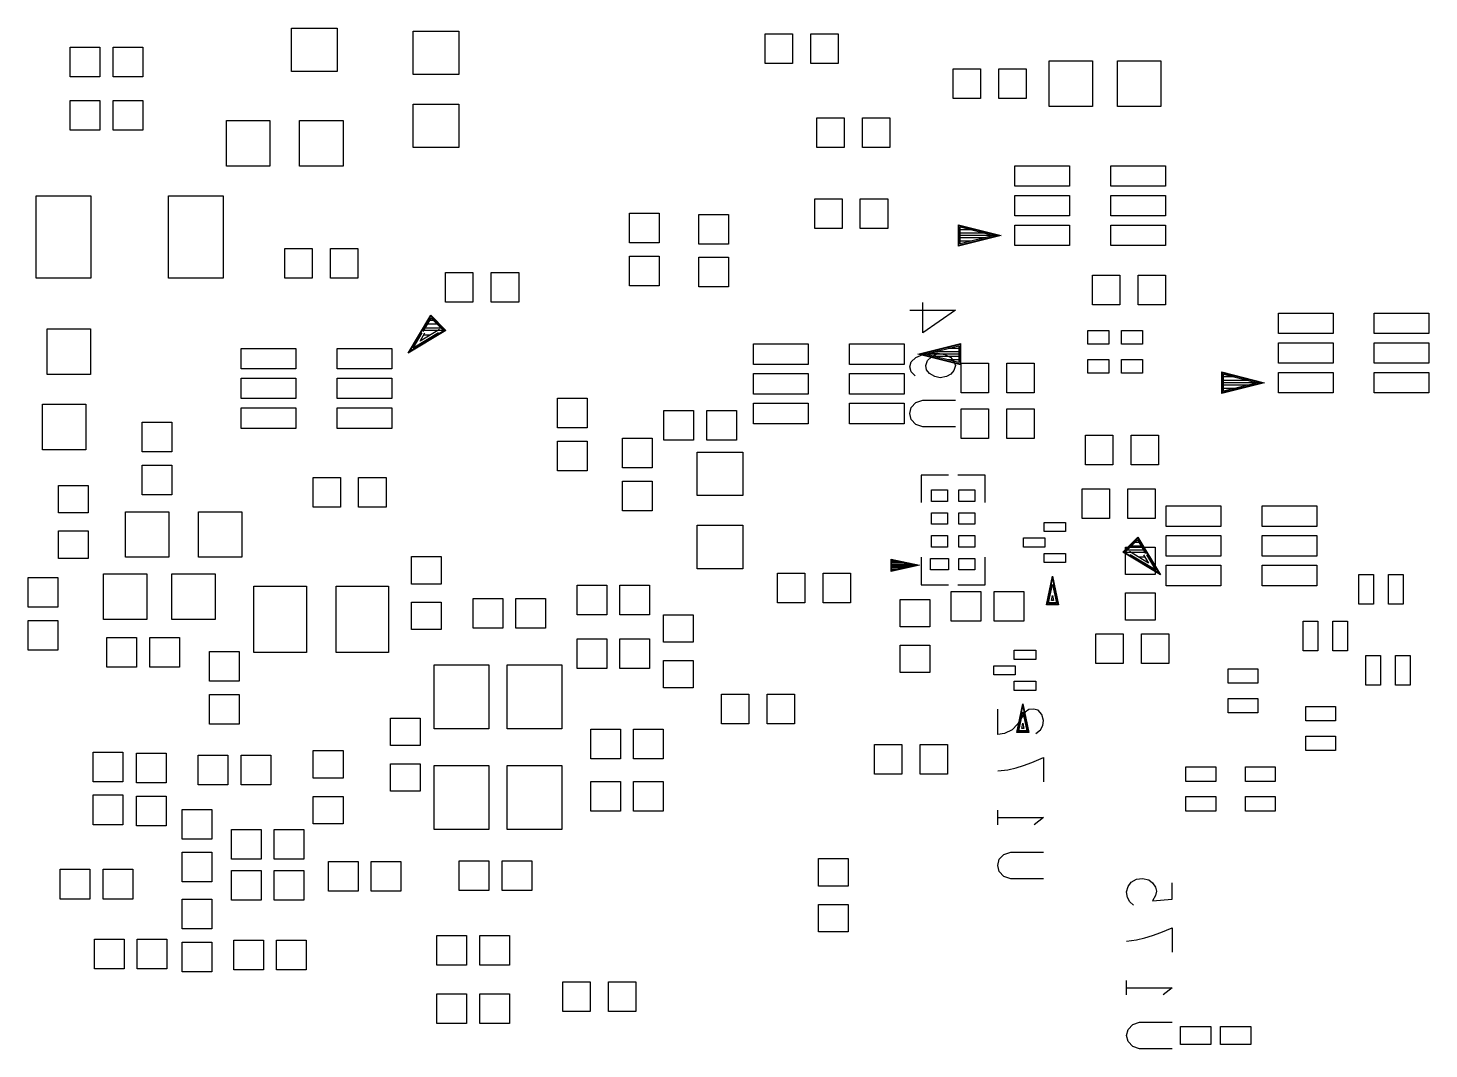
# Model space of a CAD drawing. Header units: millimetres. Extents: x -190 to 348, y -330 to 190.
# Drawn here: x 45.88 to 76.57, y 43.31 to 65.67 of the extents above; entities that cross this region are included whole.
import ezdxf

# ---------------------------------------------------------------- set-up
doc = ezdxf.new("R2010")
doc.units = ezdxf.units.MM
doc.layers.add('4_SIKCREN_BOTTOM_', color=7, linetype='Continuous')
doc.layers.add('5_SOLDER_PASTE_BOTTOM_', color=7, linetype='Continuous')

msp = doc.modelspace()

# ---------------------------------------------------------------- linework, layer by layer
at = {"layer": '4_SIKCREN_BOTTOM_', "color": 7}
for p, q in [((66.264, 61.366), (67.198, 61.133)), ((66.264, 60.899), (66.264, 61.366)), ((67.198, 61.133), (66.264, 60.899)), ((66.276, 61.133), (66.276, 61.351)), ((66.276, 61.351), (67.145, 61.133)), ((66.276, 60.914), (66.276, 61.133)), ((67.145, 61.133), (66.276, 60.914)), ((67.147, 61.133), (66.276, 61.133)), ((66.302, 61.133), (66.302, 61.318)), ((66.302, 61.318), (67.041, 61.133)), ((66.54, 61.257), (66.302, 61.257)), ((66.838, 61.184), (66.302, 61.184)), ((66.302, 60.947), (66.302, 61.133)), ((67.041, 61.133), (66.302, 60.947)), ((66.838, 61.082), (66.302, 61.082)), ((66.54, 61.008), (66.302, 61.008)), ((65.484, 58.997), (65.484, 59.665)), ((54.209, 58.557), (54.704, 59.383)), ((54.511, 59.037), (54.707, 59.362)), ((54.534, 59.025), (54.712, 59.322)), ((54.765, 59.268), (54.681, 59.268)), ((54.704, 59.383), (55.034, 59.052)), ((54.707, 59.362), (55.014, 59.055)), ((54.712, 59.322), (54.973, 59.06)), ((65.199, 59.492), (66.2, 59.492)), ((66.2, 59.492), (65.484, 58.997)), ((55.034, 59.052), (54.209, 58.557)), ((55.014, 59.055), (54.244, 58.593)), ((54.244, 58.593), (54.511, 59.037)), ((54.872, 58.999), (54.32, 58.666)), ((54.32, 58.666), (54.519, 58.999)), ((54.892, 59.07), (54.468, 58.816)), ((54.468, 58.816), (54.577, 58.997)), ((55.006, 59.05), (54.519, 59.05)), ((54.689, 58.948), (54.546, 58.948)), ((54.933, 59.101), (54.58, 59.101)), ((54.849, 59.185), (54.63, 59.185)), ((65.377, 58.532), (66.312, 58.768)), ((65.43, 58.532), (66.299, 58.75)), ((65.535, 58.532), (66.274, 58.717)), ((66.274, 58.659), (66.035, 58.659)), ((66.274, 58.717), (66.274, 58.532)), ((66.299, 58.75), (66.299, 58.532)), ((66.312, 58.768), (66.312, 58.298)), ((65.199, 58.255), (65.232, 58.362)), ((65.232, 58.362), (65.334, 58.456)), ((65.334, 58.456), (65.484, 58.522)), ((66.312, 58.298), (65.377, 58.532)), ((66.299, 58.532), (65.428, 58.532)), ((66.299, 58.316), (65.43, 58.532)), ((65.484, 58.522), (65.634, 58.55)), ((66.274, 58.349), (65.535, 58.532)), ((65.55, 58.283), (65.583, 58.39)), ((65.583, 58.39), (65.667, 58.468)), ((65.634, 58.55), (65.816, 58.55)), ((65.667, 58.468), (65.816, 58.55)), ((66.274, 58.583), (65.738, 58.583)), ((66.274, 58.481), (65.738, 58.481)), ((65.816, 58.55), (65.966, 58.522)), ((65.966, 58.522), (66.101, 58.456)), ((66.274, 58.407), (66.035, 58.407)), ((66.101, 58.456), (66.167, 58.374)), ((66.167, 58.374), (66.2, 58.283)), ((66.274, 58.532), (66.274, 58.349)), ((66.299, 58.532), (66.299, 58.316)), ((65.232, 58.148), (65.199, 58.255)), ((65.316, 58.054), (65.232, 58.148)), ((65.568, 58.189), (65.55, 58.283)), ((65.634, 58.108), (65.568, 58.189)), ((65.75, 58.042), (65.634, 58.108)), ((65.867, 58.016), (65.75, 58.042)), ((66.002, 58.042), (65.867, 58.016)), ((66.101, 58.095), (66.002, 58.042)), ((66.167, 58.176), (66.101, 58.095)), ((66.2, 58.283), (66.167, 58.176)), ((72.037, 58.141), (72.972, 57.907)), ((72.037, 57.673), (72.037, 58.141)), ((72.05, 57.907), (72.05, 58.125)), ((72.05, 58.125), (72.921, 57.907)), ((72.075, 57.907), (72.075, 58.092)), ((72.075, 58.092), (72.817, 57.907)), ((72.316, 58.034), (72.075, 58.034)), ((72.972, 57.907), (72.037, 57.673)), ((72.05, 57.691), (72.05, 57.907)), ((72.921, 57.907), (72.05, 57.691)), ((72.921, 57.907), (72.05, 57.907)), ((72.614, 57.958), (72.075, 57.958)), ((72.075, 57.724), (72.075, 57.907)), ((72.817, 57.907), (72.075, 57.724)), ((72.614, 57.856), (72.075, 57.856)), ((72.316, 57.782), (72.075, 57.782)), ((65.232, 57.366), (65.334, 57.473)), ((65.334, 57.473), (65.484, 57.526)), ((65.484, 57.526), (66.2, 57.526)), ((65.199, 57.234), (65.232, 57.366)), ((65.232, 57.099), (65.199, 57.234)), ((65.334, 56.993), (65.232, 57.099)), ((65.484, 56.939), (65.334, 56.993)), ((66.2, 56.939), (65.484, 56.939)), ((65.451, 55.883), (65.451, 55.283)), ((66.05, 55.883), (65.451, 55.883)), ((66.85, 55.883), (66.251, 55.883)), ((66.85, 55.283), (66.85, 55.883)), ((69.865, 54.193), (70.195, 54.524)), ((69.886, 54.196), (70.193, 54.503)), ((69.926, 54.201), (70.188, 54.463)), ((70.221, 54.409), (70.134, 54.409)), ((70.188, 54.463), (70.366, 54.166)), ((70.193, 54.503), (70.388, 54.178)), ((70.195, 54.524), (70.691, 53.698)), ((64.788, 54.041), (65.415, 53.909)), ((64.788, 53.774), (64.788, 54.041)), ((64.8, 53.909), (64.8, 54.026)), ((64.8, 54.026), (65.354, 53.909)), ((65.451, 54.084), (65.451, 53.482)), ((66.85, 53.482), (66.85, 54.084)), ((70.691, 53.698), (69.865, 54.193)), ((70.655, 53.734), (69.886, 54.196)), ((70.381, 54.191), (69.893, 54.191)), ((70.32, 54.242), (69.967, 54.242)), ((70.432, 53.957), (70.01, 54.211)), ((70.582, 53.807), (70.028, 54.14)), ((70.269, 54.326), (70.051, 54.326)), ((70.353, 54.089), (70.211, 54.089)), ((70.322, 54.138), (70.432, 53.957)), ((70.381, 54.14), (70.582, 53.807)), ((70.388, 54.178), (70.655, 53.734)), ((65.415, 53.909), (64.788, 53.774)), ((64.927, 54), (64.8, 54)), ((65.08, 53.967), (64.8, 53.967)), ((65.235, 53.934), (64.8, 53.934)), ((64.8, 53.79), (64.8, 53.909)), ((65.354, 53.909), (64.8, 53.79)), ((65.357, 53.909), (64.8, 53.909)), ((65.235, 53.884), (64.8, 53.884)), ((65.08, 53.851), (64.8, 53.851)), ((64.927, 53.818), (64.8, 53.818)), ((65.451, 53.482), (66.05, 53.482)), ((66.251, 53.482), (66.85, 53.482)), ((68.191, 53.045), (68.326, 53.673)), ((68.207, 53.058), (68.326, 53.612)), ((68.237, 53.083), (68.326, 53.49)), ((68.326, 53.673), (68.458, 53.045)), ((68.326, 53.612), (68.443, 53.058)), ((68.326, 53.49), (68.412, 53.083)), ((68.301, 53.134), (68.326, 53.249)), ((68.349, 53.134), (68.301, 53.134)), ((68.326, 53.249), (68.349, 53.134)), ((68.458, 53.045), (68.191, 53.045)), ((68.443, 53.058), (68.207, 53.058)), ((68.412, 53.083), (68.237, 53.083)), ((67.125, 50.201), (67.125, 50.759)), ((67.541, 50.246), (67.676, 50.874)), ((67.556, 50.259), (67.676, 50.813)), ((67.727, 50.693), (67.559, 50.427)), ((67.587, 50.284), (67.676, 50.691)), ((67.676, 50.874), (67.81, 50.246)), ((67.676, 50.813), (67.793, 50.259)), ((67.676, 50.691), (67.762, 50.284)), ((67.808, 50.747), (67.727, 50.693)), ((67.909, 50.759), (67.808, 50.747)), ((68.008, 50.734), (67.909, 50.759)), ((68.092, 50.64), (68.008, 50.734)), ((67.559, 50.427), (67.442, 50.307)), ((67.65, 50.335), (67.676, 50.447)), ((67.676, 50.447), (67.699, 50.335)), ((68.059, 50.307), (68.11, 50.401)), ((68.125, 50.508), (68.092, 50.64)), ((68.11, 50.401), (68.125, 50.508)), ((67.274, 50.226), (67.125, 50.201)), ((67.442, 50.307), (67.274, 50.226)), ((67.81, 50.246), (67.541, 50.246)), ((67.793, 50.259), (67.556, 50.259)), ((67.762, 50.284), (67.587, 50.284)), ((67.699, 50.335), (67.65, 50.335)), ((67.96, 50.226), (68.059, 50.307)), ((67.125, 49.406), (67.343, 49.431)), ((67.343, 49.431), (67.526, 49.472)), ((67.526, 49.472), (67.691, 49.525)), ((67.691, 49.525), (67.876, 49.591)), ((67.876, 49.591), (68.125, 49.698)), ((68.125, 49.698), (68.125, 49.164)), ((67.125, 48.222), (67.125, 48.542)), ((67.125, 48.382), (68.125, 48.382)), ((68.125, 48.382), (67.925, 48.222)), ((67.259, 47.574), (67.409, 47.628)), ((67.409, 47.628), (68.125, 47.628)), ((67.125, 47.333), (67.158, 47.468)), ((67.158, 47.201), (67.125, 47.333)), ((67.158, 47.468), (67.259, 47.574)), ((67.259, 47.094), (67.158, 47.201)), ((67.409, 47.041), (67.259, 47.094)), ((68.125, 47.041), (67.409, 47.041)), ((69.985, 46.876), (70.051, 46.967)), ((70.051, 46.967), (70.167, 47.036)), ((70.167, 47.036), (70.3, 47.048)), ((70.3, 47.048), (70.434, 47.02)), ((70.434, 47.02), (70.518, 46.954)), ((69.949, 46.754), (69.985, 46.876)), ((69.967, 46.634), (69.949, 46.754)), ((70.518, 46.954), (70.584, 46.86)), ((70.584, 46.675), (70.518, 46.556)), ((70.584, 46.86), (70.602, 46.769)), ((70.602, 46.769), (70.584, 46.675)), ((70.95, 46.594), (70.95, 46.954)), ((70.018, 46.54), (69.967, 46.634)), ((70.099, 46.462), (70.018, 46.54)), ((70.518, 46.556), (70.95, 46.594)), ((70.167, 45.705), (70.35, 45.745)), ((70.35, 45.745), (70.518, 45.799)), ((70.518, 45.799), (70.701, 45.865)), ((70.701, 45.865), (70.95, 45.971)), ((70.95, 45.971), (70.95, 45.438)), ((69.949, 45.679), (70.167, 45.705)), ((69.949, 44.498), (69.949, 44.816)), ((69.949, 44.656), (70.95, 44.656)), ((70.95, 44.656), (70.752, 44.498)), ((70.084, 43.848), (70.234, 43.901)), ((70.234, 43.901), (70.95, 43.901)), ((69.949, 43.607), (69.985, 43.741)), ((69.985, 43.475), (69.949, 43.607)), ((69.985, 43.741), (70.084, 43.848)), ((70.084, 43.368), (69.985, 43.475)), ((70.234, 43.315), (70.084, 43.368)), ((70.95, 43.315), (70.234, 43.315))]:
    msp.add_line(p, q, dxfattribs=at)
at = {"layer": '5_SOLDER_PASTE_BOTTOM_', "color": 4}
for p, q in [((51.654, 64.724), (51.654, 65.674)), ((51.654, 65.674), (52.654, 65.674)), ((52.654, 65.674), (52.654, 64.724)), ((54.316, 64.658), (54.316, 65.608)), ((54.316, 65.608), (55.316, 65.608)), ((55.316, 65.608), (55.316, 64.658)), ((62.029, 64.897), (62.029, 65.547)), ((62.029, 65.547), (62.629, 65.547)), ((62.629, 65.547), (62.629, 64.897)), ((63.03, 64.897), (63.03, 65.547)), ((63.03, 65.547), (63.63, 65.547)), ((63.63, 65.547), (63.63, 64.897)), ((46.805, 64.608), (46.805, 65.258)), ((46.805, 65.258), (47.455, 65.258)), ((47.455, 65.258), (47.455, 64.608)), ((47.745, 64.608), (47.745, 65.258)), ((47.745, 65.258), (48.394, 65.258)), ((48.394, 65.258), (48.394, 64.608)), ((62.629, 64.897), (62.029, 64.897)), ((63.63, 64.897), (63.03, 64.897)), ((66.149, 64.133), (66.149, 64.783)), ((66.149, 64.783), (66.749, 64.783)), ((66.749, 64.783), (66.749, 64.133)), ((67.15, 64.133), (67.15, 64.783)), ((67.15, 64.783), (67.75, 64.783)), ((67.75, 64.783), (67.75, 64.133)), ((68.25, 63.958), (68.25, 64.958)), ((68.25, 64.958), (69.2, 64.958)), ((69.2, 64.958), (69.2, 63.958)), ((69.751, 63.958), (69.751, 64.958)), ((69.751, 64.958), (70.701, 64.958)), ((70.701, 64.958), (70.701, 63.958)), ((47.455, 64.608), (46.805, 64.608)), ((48.394, 64.608), (47.745, 64.608)), ((52.654, 64.724), (51.654, 64.724)), ((55.316, 64.658), (54.316, 64.658)), ((46.805, 63.434), (46.805, 64.084)), ((46.805, 64.084), (47.455, 64.084)), ((47.455, 64.084), (47.455, 63.434)), ((47.745, 63.434), (47.745, 64.084)), ((47.745, 64.084), (48.394, 64.084)), ((48.394, 64.084), (48.394, 63.434)), ((54.316, 63.058), (54.316, 64.008)), ((54.316, 64.008), (55.316, 64.008)), ((55.316, 64.008), (55.316, 63.058)), ((66.749, 64.133), (66.149, 64.133)), ((67.75, 64.133), (67.15, 64.133)), ((69.2, 63.958), (68.25, 63.958)), ((70.701, 63.958), (69.751, 63.958)), ((50.231, 62.647), (50.231, 63.647)), ((50.231, 63.647), (51.181, 63.647)), ((51.181, 63.647), (51.181, 62.647)), ((51.831, 62.647), (51.831, 63.647)), ((51.831, 63.647), (52.781, 63.647)), ((52.781, 63.647), (52.781, 62.647)), ((63.164, 63.058), (63.164, 63.708)), ((63.164, 63.708), (63.764, 63.708)), ((63.764, 63.708), (63.764, 63.058)), ((64.165, 63.058), (64.165, 63.708)), ((64.165, 63.708), (64.765, 63.708)), ((64.765, 63.708), (64.765, 63.058)), ((47.455, 63.434), (46.805, 63.434)), ((48.394, 63.434), (47.745, 63.434)), ((55.316, 63.058), (54.316, 63.058)), ((63.764, 63.058), (63.164, 63.058)), ((64.765, 63.058), (64.165, 63.058)), ((51.181, 62.647), (50.231, 62.647)), ((52.781, 62.647), (51.831, 62.647)), ((67.5, 62.208), (67.5, 62.658)), ((67.5, 62.658), (68.699, 62.658)), ((68.699, 62.658), (68.699, 62.208)), ((69.601, 62.208), (69.601, 62.658)), ((69.601, 62.658), (70.8, 62.658)), ((70.8, 62.658), (70.8, 62.208)), ((68.699, 62.208), (67.5, 62.208)), ((67.5, 61.558), (67.5, 62.008)), ((67.5, 62.008), (68.699, 62.008)), ((68.699, 62.008), (68.699, 61.558)), ((70.8, 62.208), (69.601, 62.208)), ((69.601, 61.558), (69.601, 62.008)), ((69.601, 62.008), (70.8, 62.008)), ((70.8, 62.008), (70.8, 61.558)), ((46.055, 60.197), (46.055, 61.997)), ((46.055, 61.997), (47.255, 61.997)), ((47.255, 61.997), (47.255, 60.197)), ((48.955, 60.197), (48.955, 61.997)), ((48.955, 61.997), (50.155, 61.997)), ((50.155, 61.997), (50.155, 60.197)), ((63.116, 61.283), (63.116, 61.933)), ((63.116, 61.933), (63.716, 61.933)), ((63.716, 61.933), (63.716, 61.283)), ((64.114, 61.283), (64.114, 61.933)), ((64.114, 61.933), (64.714, 61.933)), ((64.714, 61.933), (64.714, 61.283)), ((59.055, 60.968), (59.055, 61.618)), ((59.055, 61.618), (59.705, 61.618)), ((59.705, 61.618), (59.705, 60.968)), ((60.579, 60.942), (60.579, 61.592)), ((60.579, 61.592), (61.229, 61.592)), ((61.229, 61.592), (61.229, 60.942)), ((68.699, 61.558), (67.5, 61.558)), ((70.8, 61.558), (69.601, 61.558)), ((63.716, 61.283), (63.116, 61.283)), ((64.714, 61.283), (64.114, 61.283)), ((67.5, 60.908), (67.5, 61.358)), ((67.5, 61.358), (68.699, 61.358)), ((68.699, 61.358), (68.699, 60.908)), ((69.601, 60.908), (69.601, 61.358)), ((69.601, 61.358), (70.8, 61.358)), ((70.8, 61.358), (70.8, 60.908)), ((51.506, 60.198), (51.506, 60.848)), ((51.506, 60.848), (52.106, 60.848)), ((52.106, 60.848), (52.106, 60.198)), ((52.504, 60.198), (52.504, 60.848)), ((52.504, 60.848), (53.104, 60.848)), ((53.104, 60.848), (53.104, 60.198)), ((59.705, 60.968), (59.055, 60.968)), ((61.229, 60.942), (60.579, 60.942)), ((68.699, 60.908), (67.5, 60.908)), ((70.8, 60.908), (69.601, 60.908)), ((59.055, 60.028), (59.055, 60.678)), ((59.055, 60.678), (59.705, 60.678)), ((59.705, 60.678), (59.705, 60.028)), ((60.579, 60.003), (60.579, 60.653)), ((60.579, 60.653), (61.229, 60.653)), ((61.229, 60.653), (61.229, 60.003)), ((47.255, 60.197), (46.055, 60.197)), ((50.155, 60.197), (48.955, 60.197)), ((52.106, 60.198), (51.506, 60.198)), ((53.104, 60.198), (52.504, 60.198)), ((55.029, 59.672), (55.029, 60.322)), ((55.029, 60.322), (55.629, 60.322)), ((55.629, 60.322), (55.629, 59.672)), ((56.03, 59.672), (56.03, 60.322)), ((56.03, 60.322), (56.63, 60.322)), ((56.63, 60.322), (56.63, 59.672)), ((69.199, 59.609), (69.199, 60.259)), ((69.199, 60.259), (69.799, 60.259)), ((69.799, 60.259), (69.799, 59.609)), ((70.2, 59.609), (70.2, 60.259)), ((70.2, 60.259), (70.8, 60.259)), ((70.8, 60.259), (70.8, 59.609)), ((59.705, 60.028), (59.055, 60.028)), ((61.229, 60.003), (60.579, 60.003)), ((55.629, 59.672), (55.029, 59.672)), ((56.63, 59.672), (56.03, 59.672)), ((69.799, 59.609), (69.199, 59.609)), ((70.8, 59.609), (70.2, 59.609)), ((73.276, 58.982), (73.276, 59.432)), ((73.276, 59.432), (74.475, 59.432)), ((74.475, 59.432), (74.475, 58.982)), ((75.374, 58.982), (75.374, 59.432)), ((75.374, 59.432), (76.573, 59.432)), ((76.573, 59.432), (76.573, 58.982)), ((46.299, 58.083), (46.299, 59.083)), ((46.299, 59.083), (47.249, 59.083)), ((47.249, 59.083), (47.249, 58.083)), ((69.102, 58.75), (69.102, 59.05)), ((69.102, 59.05), (69.562, 59.05)), ((69.562, 59.05), (69.562, 58.75)), ((69.838, 58.75), (69.838, 59.05)), ((69.838, 59.05), (70.298, 59.05)), ((70.298, 59.05), (70.298, 58.75)), ((74.475, 58.982), (73.276, 58.982)), ((76.573, 58.982), (75.374, 58.982)), ((50.551, 58.208), (50.551, 58.658)), ((50.551, 58.658), (51.75, 58.658)), ((51.75, 58.658), (51.75, 58.208)), ((52.652, 58.208), (52.652, 58.658)), ((52.652, 58.658), (53.851, 58.658)), ((53.851, 58.658), (53.851, 58.208)), ((61.775, 58.307), (61.775, 58.757)), ((61.775, 58.757), (62.974, 58.757)), ((62.974, 58.757), (62.974, 58.307)), ((63.876, 58.307), (63.876, 58.757)), ((63.876, 58.757), (65.075, 58.757)), ((65.075, 58.757), (65.075, 58.307)), ((69.562, 58.75), (69.102, 58.75)), ((70.298, 58.75), (69.838, 58.75)), ((73.276, 58.332), (73.276, 58.782)), ((73.276, 58.782), (74.475, 58.782)), ((74.475, 58.782), (74.475, 58.332)), ((75.374, 58.332), (75.374, 58.782)), ((75.374, 58.782), (76.573, 58.782)), ((76.573, 58.782), (76.573, 58.332)), ((66.324, 57.684), (66.324, 58.334)), ((66.324, 58.334), (66.924, 58.334)), ((66.924, 58.334), (66.924, 57.684)), ((67.325, 57.684), (67.325, 58.334)), ((67.325, 58.334), (67.925, 58.334)), ((67.925, 58.334), (67.925, 57.684)), ((69.102, 58.115), (69.102, 58.415)), ((69.102, 58.415), (69.562, 58.415)), ((69.562, 58.415), (69.562, 58.115)), ((69.838, 58.115), (69.838, 58.415)), ((69.838, 58.415), (70.298, 58.415)), ((70.298, 58.415), (70.298, 58.115)), ((74.475, 58.332), (73.276, 58.332)), ((76.573, 58.332), (75.374, 58.332)), ((47.249, 58.083), (46.299, 58.083)), ((51.75, 58.208), (50.551, 58.208)), ((53.851, 58.208), (52.652, 58.208)), ((62.974, 58.307), (61.775, 58.307)), ((61.775, 57.659), (61.775, 58.109)), ((61.775, 58.109), (62.974, 58.109)), ((62.974, 58.109), (62.974, 57.659)), ((65.075, 58.307), (63.876, 58.307)), ((63.876, 57.659), (63.876, 58.109)), ((63.876, 58.109), (65.075, 58.109)), ((65.075, 58.109), (65.075, 57.659)), ((69.562, 58.115), (69.102, 58.115)), ((70.298, 58.115), (69.838, 58.115)), ((73.276, 57.682), (73.276, 58.132)), ((73.276, 58.132), (74.475, 58.132)), ((74.475, 58.132), (74.475, 57.682)), ((75.374, 57.682), (75.374, 58.132)), ((75.374, 58.132), (76.573, 58.132)), ((76.573, 58.132), (76.573, 57.682)), ((50.551, 57.557), (50.551, 58.007)), ((50.551, 58.007), (51.75, 58.007)), ((51.75, 58.007), (51.75, 57.557)), ((52.652, 57.557), (52.652, 58.007)), ((52.652, 58.007), (53.851, 58.007)), ((53.851, 58.007), (53.851, 57.557)), ((46.2, 56.434), (46.2, 57.434)), ((46.2, 57.434), (47.15, 57.434)), ((47.15, 57.434), (47.15, 56.434)), ((51.75, 57.557), (50.551, 57.557)), ((53.851, 57.557), (52.652, 57.557)), ((57.48, 56.919), (57.48, 57.569)), ((57.48, 57.569), (58.13, 57.569)), ((58.13, 57.569), (58.13, 56.919)), ((62.974, 57.659), (61.775, 57.659)), ((61.775, 57.009), (61.775, 57.459)), ((61.775, 57.459), (62.974, 57.459)), ((62.974, 57.459), (62.974, 57.009)), ((65.075, 57.659), (63.876, 57.659)), ((63.876, 57.009), (63.876, 57.459)), ((63.876, 57.459), (65.075, 57.459)), ((65.075, 57.459), (65.075, 57.009)), ((66.924, 57.684), (66.324, 57.684)), ((67.925, 57.684), (67.325, 57.684)), ((74.475, 57.682), (73.276, 57.682)), ((76.573, 57.682), (75.374, 57.682)), ((50.551, 56.907), (50.551, 57.357)), ((50.551, 57.357), (51.75, 57.357)), ((51.75, 57.357), (51.75, 56.907)), ((52.652, 56.907), (52.652, 57.357)), ((52.652, 57.357), (53.851, 57.357)), ((53.851, 57.357), (53.851, 56.907)), ((59.81, 56.647), (59.81, 57.297)), ((59.81, 57.297), (60.459, 57.297)), ((60.459, 57.297), (60.459, 56.647)), ((60.749, 56.647), (60.749, 57.297)), ((60.749, 57.297), (61.399, 57.297)), ((61.399, 57.297), (61.399, 56.647)), ((66.324, 56.683), (66.324, 57.333)), ((66.324, 57.333), (66.924, 57.333)), ((66.924, 57.333), (66.924, 56.683)), ((67.325, 56.683), (67.325, 57.333)), ((67.325, 57.333), (67.925, 57.333)), ((67.925, 57.333), (67.925, 56.683)), ((48.38, 56.393), (48.38, 57.043)), ((48.38, 57.043), (49.029, 57.043)), ((49.029, 57.043), (49.029, 56.393)), ((51.75, 56.907), (50.551, 56.907)), ((53.851, 56.907), (52.652, 56.907)), ((58.13, 56.919), (57.48, 56.919)), ((62.974, 57.009), (61.775, 57.009)), ((65.075, 57.009), (63.876, 57.009)), ((57.48, 55.979), (57.48, 56.629)), ((57.48, 56.629), (58.13, 56.629)), ((58.13, 56.629), (58.13, 55.979)), ((58.905, 56.043), (58.905, 56.693)), ((58.905, 56.693), (59.555, 56.693)), ((59.555, 56.693), (59.555, 56.043)), ((60.459, 56.647), (59.81, 56.647)), ((61.399, 56.647), (60.749, 56.647)), ((66.924, 56.683), (66.324, 56.683)), ((67.925, 56.683), (67.325, 56.683)), ((69.05, 56.109), (69.05, 56.759)), ((69.05, 56.759), (69.65, 56.759)), ((69.65, 56.759), (69.65, 56.109)), ((70.05, 56.109), (70.05, 56.759)), ((70.05, 56.759), (70.65, 56.759)), ((70.65, 56.759), (70.65, 56.109)), ((47.15, 56.434), (46.2, 56.434)), ((49.029, 56.393), (48.38, 56.393)), ((60.541, 55.433), (60.541, 56.383)), ((60.541, 56.383), (61.541, 56.383)), ((61.541, 56.383), (61.541, 55.433)), ((48.38, 55.453), (48.38, 56.103)), ((48.38, 56.103), (49.029, 56.103)), ((49.029, 56.103), (49.029, 55.453)), ((58.13, 55.979), (57.48, 55.979)), ((59.555, 56.043), (58.905, 56.043)), ((69.65, 56.109), (69.05, 56.109)), ((70.65, 56.109), (70.05, 56.109)), ((46.551, 55.057), (46.551, 55.657)), ((46.551, 55.657), (47.201, 55.657)), ((47.201, 55.657), (47.201, 55.057)), ((52.126, 55.184), (52.126, 55.834)), ((52.126, 55.834), (52.726, 55.834)), ((52.726, 55.834), (52.726, 55.184)), ((53.124, 55.184), (53.124, 55.834)), ((53.124, 55.834), (53.724, 55.834)), ((53.724, 55.834), (53.724, 55.184)), ((58.905, 55.103), (58.905, 55.753)), ((58.905, 55.753), (59.555, 55.753)), ((59.555, 55.753), (59.555, 55.103)), ((65.674, 55.308), (65.674, 55.558)), ((65.674, 55.558), (66.025, 55.558)), ((66.025, 55.558), (66.025, 55.308)), ((66.274, 55.308), (66.274, 55.558)), ((66.274, 55.558), (66.624, 55.558)), ((66.624, 55.558), (66.624, 55.308)), ((68.976, 54.933), (68.976, 55.583)), ((68.976, 55.583), (69.576, 55.583)), ((69.576, 55.583), (69.576, 54.933)), ((69.974, 54.933), (69.974, 55.583)), ((69.974, 55.583), (70.574, 55.583)), ((70.574, 55.583), (70.574, 54.933)), ((49.029, 55.453), (48.38, 55.453)), ((61.541, 55.433), (60.541, 55.433)), ((66.025, 55.308), (65.674, 55.308)), ((66.624, 55.308), (66.274, 55.308)), ((47.201, 55.057), (46.551, 55.057)), ((48.016, 54.082), (48.016, 55.082)), ((48.016, 55.082), (48.966, 55.082)), ((48.966, 55.082), (48.966, 54.082)), ((49.614, 54.082), (49.614, 55.082)), ((49.614, 55.082), (50.564, 55.082)), ((50.564, 55.082), (50.564, 54.082)), ((52.726, 55.184), (52.126, 55.184)), ((53.724, 55.184), (53.124, 55.184)), ((59.555, 55.103), (58.905, 55.103)), ((65.674, 54.808), (65.674, 55.058)), ((65.674, 55.058), (66.025, 55.058)), ((66.025, 55.058), (66.025, 54.808)), ((66.274, 54.808), (66.274, 55.058)), ((66.274, 55.058), (66.624, 55.058)), ((66.624, 55.058), (66.624, 54.808)), ((70.815, 54.758), (70.815, 55.208)), ((70.815, 55.208), (72.014, 55.208)), ((72.014, 55.208), (72.014, 54.758)), ((72.916, 54.758), (72.916, 55.208)), ((72.916, 55.208), (74.115, 55.208)), ((74.115, 55.208), (74.115, 54.758)), ((46.551, 54.059), (46.551, 54.659)), ((46.551, 54.659), (47.201, 54.659)), ((47.201, 54.659), (47.201, 54.059)), ((60.541, 53.833), (60.541, 54.783)), ((60.541, 54.783), (61.541, 54.783)), ((61.541, 54.783), (61.541, 53.833)), ((66.025, 54.808), (65.674, 54.808)), ((66.624, 54.808), (66.274, 54.808)), ((68.139, 54.647), (68.139, 54.847)), ((68.139, 54.847), (68.609, 54.847)), ((68.609, 54.647), (68.139, 54.647)), ((68.609, 54.847), (68.609, 54.647)), ((69.576, 54.933), (68.976, 54.933)), ((70.574, 54.933), (69.974, 54.933)), ((72.014, 54.758), (70.815, 54.758)), ((74.115, 54.758), (72.916, 54.758)), ((65.674, 54.307), (65.674, 54.557)), ((65.674, 54.557), (66.025, 54.557)), ((66.025, 54.557), (66.025, 54.307)), ((66.274, 54.307), (66.274, 54.557)), ((66.274, 54.557), (66.624, 54.557)), ((66.624, 54.557), (66.624, 54.307)), ((67.69, 54.307), (67.69, 54.507)), ((67.69, 54.507), (68.16, 54.507)), ((68.16, 54.507), (68.16, 54.307)), ((70.815, 54.108), (70.815, 54.558)), ((70.815, 54.558), (72.014, 54.558)), ((72.014, 54.558), (72.014, 54.108)), ((72.916, 54.108), (72.916, 54.558)), ((72.916, 54.558), (74.115, 54.558)), ((74.115, 54.558), (74.115, 54.108)), ((47.201, 54.059), (46.551, 54.059)), ((48.966, 54.082), (48.016, 54.082)), ((50.564, 54.082), (49.614, 54.082)), ((54.28, 53.497), (54.28, 54.097)), ((54.28, 54.097), (54.93, 54.097)), ((54.93, 54.097), (54.93, 53.497)), ((65.65, 53.807), (65.65, 54.057)), ((65.65, 54.057), (66.049, 54.057)), ((66.025, 54.307), (65.674, 54.307)), ((66.049, 54.057), (66.049, 53.807)), ((66.624, 54.307), (66.274, 54.307)), ((66.274, 53.807), (66.274, 54.057)), ((66.274, 54.057), (66.624, 54.057)), ((66.624, 54.057), (66.624, 53.807)), ((68.16, 54.307), (67.69, 54.307)), ((68.139, 53.969), (68.139, 54.169)), ((68.139, 54.169), (68.609, 54.169)), ((68.609, 54.169), (68.609, 53.969)), ((69.924, 53.708), (69.924, 54.308)), ((69.924, 54.308), (70.574, 54.308)), ((70.574, 54.308), (70.574, 53.708)), ((72.014, 54.108), (70.815, 54.108)), ((74.115, 54.108), (72.916, 54.108)), ((47.531, 52.723), (47.531, 53.723)), ((47.531, 53.723), (48.481, 53.723)), ((48.481, 53.723), (48.481, 52.723)), ((49.03, 52.723), (49.03, 53.723)), ((49.03, 53.723), (49.98, 53.723)), ((49.98, 53.723), (49.98, 52.723)), ((61.541, 53.833), (60.541, 53.833)), ((62.301, 53.084), (62.301, 53.734)), ((62.301, 53.734), (62.901, 53.734)), ((62.901, 53.734), (62.901, 53.084)), ((63.299, 53.084), (63.299, 53.734)), ((63.299, 53.734), (63.899, 53.734)), ((63.899, 53.734), (63.899, 53.084)), ((66.049, 53.807), (65.65, 53.807)), ((66.624, 53.807), (66.274, 53.807)), ((68.609, 53.969), (68.139, 53.969)), ((70.815, 53.458), (70.815, 53.908)), ((70.815, 53.908), (72.014, 53.908)), ((72.014, 53.908), (72.014, 53.458)), ((72.916, 53.458), (72.916, 53.908)), ((72.916, 53.908), (74.115, 53.908)), ((74.115, 53.908), (74.115, 53.458)), ((45.88, 52.992), (45.88, 53.642)), ((45.88, 53.642), (46.53, 53.642)), ((46.53, 53.642), (46.53, 52.992)), ((50.83, 51.998), (50.83, 53.448)), ((50.83, 53.448), (51.98, 53.448)), ((51.98, 53.448), (51.98, 51.998)), ((52.63, 51.998), (52.63, 53.448)), ((52.63, 53.448), (53.78, 53.448)), ((53.78, 53.448), (53.78, 51.998)), ((54.93, 53.497), (54.28, 53.497)), ((57.91, 52.822), (57.91, 53.472)), ((57.91, 53.472), (58.56, 53.472)), ((58.56, 53.472), (58.56, 52.822)), ((58.849, 52.822), (58.849, 53.472)), ((58.849, 53.472), (59.499, 53.472)), ((59.499, 53.472), (59.499, 52.822)), ((70.574, 53.708), (69.924, 53.708)), ((72.014, 53.458), (70.815, 53.458)), ((74.115, 53.458), (72.916, 53.458)), ((75.039, 53.058), (75.039, 53.708)), ((75.039, 53.708), (75.359, 53.708)), ((75.359, 53.708), (75.359, 53.058)), ((75.689, 53.058), (75.689, 53.708)), ((75.689, 53.708), (76.009, 53.708)), ((76.009, 53.708), (76.009, 53.058)), ((55.631, 52.532), (55.631, 53.182)), ((55.631, 53.182), (56.281, 53.182)), ((56.281, 53.182), (56.281, 52.532)), ((56.571, 52.532), (56.571, 53.182)), ((56.571, 53.182), (57.221, 53.182)), ((57.221, 53.182), (57.221, 52.532)), ((64.991, 52.557), (64.991, 53.157)), ((64.991, 53.157), (65.641, 53.157)), ((65.641, 53.157), (65.641, 52.557)), ((66.106, 52.682), (66.106, 53.332)), ((66.106, 53.332), (66.756, 53.332)), ((66.756, 53.332), (66.756, 52.682)), ((67.046, 52.682), (67.046, 53.332)), ((67.046, 53.332), (67.696, 53.332)), ((67.696, 53.332), (67.696, 52.682)), ((69.924, 52.707), (69.924, 53.307)), ((69.924, 53.307), (70.574, 53.307)), ((70.574, 53.307), (70.574, 52.707)), ((46.53, 52.992), (45.88, 52.992)), ((54.28, 52.499), (54.28, 53.099)), ((54.28, 53.099), (54.93, 53.099)), ((54.93, 53.099), (54.93, 52.499)), ((58.56, 52.822), (57.91, 52.822)), ((59.499, 52.822), (58.849, 52.822)), ((59.804, 52.222), (59.804, 52.822)), ((59.804, 52.822), (60.454, 52.822)), ((60.454, 52.822), (60.454, 52.222)), ((62.901, 53.084), (62.301, 53.084)), ((63.899, 53.084), (63.299, 53.084)), ((75.359, 53.058), (75.039, 53.058)), ((76.009, 53.058), (75.689, 53.058)), ((45.88, 52.052), (45.88, 52.702)), ((45.88, 52.702), (46.53, 52.702)), ((46.53, 52.702), (46.53, 52.052)), ((48.481, 52.723), (47.531, 52.723)), ((49.98, 52.723), (49.03, 52.723)), ((54.93, 52.499), (54.28, 52.499)), ((56.281, 52.532), (55.631, 52.532)), ((57.221, 52.532), (56.571, 52.532)), ((65.641, 52.557), (64.991, 52.557)), ((66.756, 52.682), (66.106, 52.682)), ((67.696, 52.682), (67.046, 52.682)), ((70.574, 52.707), (69.924, 52.707)), ((73.815, 52.032), (73.815, 52.682)), ((73.815, 52.682), (74.135, 52.682)), ((74.135, 52.682), (74.135, 52.032)), ((74.465, 52.032), (74.465, 52.682)), ((74.465, 52.682), (74.785, 52.682)), ((74.785, 52.682), (74.785, 52.032)), ((47.61, 51.674), (47.61, 52.324)), ((47.61, 52.324), (48.26, 52.324)), ((48.26, 52.324), (48.26, 51.674)), ((48.55, 51.674), (48.55, 52.324)), ((48.55, 52.324), (49.2, 52.324)), ((49.2, 52.324), (49.2, 51.674)), ((57.91, 51.648), (57.91, 52.298)), ((57.91, 52.298), (58.56, 52.298)), ((58.56, 52.298), (58.56, 51.648)), ((58.849, 51.648), (58.849, 52.298)), ((58.849, 52.298), (59.499, 52.298)), ((59.499, 52.298), (59.499, 51.648)), ((60.454, 52.222), (59.804, 52.222)), ((69.276, 51.758), (69.276, 52.408)), ((69.276, 52.408), (69.876, 52.408)), ((69.876, 52.408), (69.876, 51.758)), ((70.274, 51.758), (70.274, 52.408)), ((70.274, 52.408), (70.874, 52.408)), ((70.874, 52.408), (70.874, 51.758)), ((46.53, 52.052), (45.88, 52.052)), ((49.855, 51.369), (49.855, 52.019)), ((49.855, 52.019), (50.505, 52.019)), ((50.505, 52.019), (50.505, 51.369)), ((51.98, 51.998), (50.83, 51.998)), ((53.78, 51.998), (52.63, 51.998)), ((64.991, 51.559), (64.991, 52.159)), ((64.991, 52.159), (65.641, 52.159)), ((65.641, 52.159), (65.641, 51.559)), ((67.489, 51.848), (67.489, 52.048)), ((67.489, 52.048), (67.959, 52.048)), ((67.959, 52.048), (67.959, 51.848)), ((74.135, 52.032), (73.815, 52.032)), ((74.785, 52.032), (74.465, 52.032)), ((75.189, 51.283), (75.189, 51.933)), ((75.189, 51.933), (75.509, 51.933)), ((75.509, 51.933), (75.509, 51.283)), ((75.839, 51.283), (75.839, 51.933)), ((75.839, 51.933), (76.159, 51.933)), ((76.159, 51.933), (76.159, 51.283)), ((48.26, 51.674), (47.61, 51.674)), ((49.2, 51.674), (48.55, 51.674)), ((54.775, 50.324), (54.775, 51.724)), ((54.775, 51.724), (55.975, 51.724)), ((55.975, 51.724), (55.975, 50.324)), ((56.375, 50.324), (56.375, 51.724)), ((56.375, 51.724), (57.575, 51.724)), ((57.575, 51.724), (57.575, 50.324)), ((58.56, 51.648), (57.91, 51.648)), ((59.499, 51.648), (58.849, 51.648)), ((59.804, 51.224), (59.804, 51.824)), ((59.804, 51.824), (60.454, 51.824)), ((60.454, 51.824), (60.454, 51.224)), ((67.039, 51.508), (67.039, 51.708)), ((67.039, 51.708), (67.509, 51.708)), ((67.959, 51.848), (67.489, 51.848)), ((67.509, 51.708), (67.509, 51.508)), ((69.876, 51.758), (69.276, 51.758)), ((70.874, 51.758), (70.274, 51.758)), ((72.174, 51.323), (72.174, 51.643)), ((72.174, 51.643), (72.824, 51.643)), ((72.824, 51.643), (72.824, 51.323)), ((50.505, 51.369), (49.855, 51.369)), ((65.641, 51.559), (64.991, 51.559)), ((67.509, 51.508), (67.039, 51.508)), ((67.489, 51.167), (67.489, 51.367)), ((67.489, 51.367), (67.959, 51.367)), ((67.959, 51.367), (67.959, 51.167)), ((72.824, 51.323), (72.174, 51.323)), ((75.509, 51.283), (75.189, 51.283)), ((76.159, 51.283), (75.839, 51.283)), ((49.855, 50.427), (49.855, 51.077)), ((49.855, 51.077), (50.505, 51.077)), ((50.505, 51.077), (50.505, 50.427)), ((60.454, 51.224), (59.804, 51.224)), ((61.074, 50.432), (61.074, 51.082)), ((61.074, 51.082), (61.674, 51.082)), ((61.674, 51.082), (61.674, 50.432)), ((62.075, 50.432), (62.075, 51.082)), ((62.075, 51.082), (62.675, 51.082)), ((62.675, 51.082), (62.675, 50.432)), ((67.959, 51.167), (67.489, 51.167)), ((72.174, 50.673), (72.174, 50.993)), ((72.174, 50.993), (72.824, 50.993)), ((72.824, 50.993), (72.824, 50.673)), ((72.824, 50.673), (72.174, 50.673)), ((73.876, 50.498), (73.876, 50.818)), ((73.876, 50.818), (74.526, 50.818)), ((74.526, 50.818), (74.526, 50.498)), ((50.505, 50.427), (49.855, 50.427)), ((53.825, 49.959), (53.825, 50.559)), ((53.825, 50.559), (54.475, 50.559)), ((54.475, 50.559), (54.475, 49.959)), ((61.674, 50.432), (61.074, 50.432)), ((62.675, 50.432), (62.075, 50.432)), ((74.526, 50.498), (73.876, 50.498)), ((55.975, 50.324), (54.775, 50.324)), ((57.575, 50.324), (56.375, 50.324)), ((58.209, 49.672), (58.209, 50.322)), ((58.209, 50.322), (58.859, 50.322)), ((58.859, 50.322), (58.859, 49.672)), ((59.149, 49.672), (59.149, 50.322)), ((59.149, 50.322), (59.799, 50.322)), ((59.799, 50.322), (59.799, 49.672)), ((73.876, 49.848), (73.876, 50.168)), ((73.876, 50.168), (74.526, 50.168)), ((74.526, 50.168), (74.526, 49.848)), ((47.305, 49.167), (47.305, 49.817)), ((47.305, 49.817), (47.955, 49.817)), ((47.955, 49.817), (47.955, 49.167)), ((48.255, 49.144), (48.255, 49.794)), ((48.255, 49.794), (48.905, 49.794)), ((48.905, 49.794), (48.905, 49.144)), ((49.609, 49.098), (49.609, 49.748)), ((49.609, 49.748), (50.259, 49.748)), ((50.259, 49.748), (50.259, 49.098)), ((50.551, 49.098), (50.551, 49.748)), ((50.551, 49.748), (51.201, 49.748)), ((51.201, 49.748), (51.201, 49.098)), ((52.131, 49.248), (52.131, 49.848)), ((52.131, 49.848), (52.781, 49.848)), ((52.781, 49.848), (52.781, 49.248)), ((54.475, 49.959), (53.825, 49.959)), ((64.424, 49.332), (64.424, 49.982)), ((64.424, 49.982), (65.024, 49.982)), ((65.024, 49.982), (65.024, 49.332)), ((65.425, 49.332), (65.425, 49.982)), ((65.425, 49.982), (66.025, 49.982)), ((66.025, 49.982), (66.025, 49.332)), ((74.526, 49.848), (73.876, 49.848)), ((53.825, 48.958), (53.825, 49.558)), ((53.825, 49.558), (54.475, 49.558)), ((54.475, 49.558), (54.475, 48.958)), ((54.775, 48.124), (54.775, 49.524)), ((54.775, 49.524), (55.975, 49.524)), ((55.975, 49.524), (55.975, 48.124)), ((56.375, 48.124), (56.375, 49.524)), ((56.375, 49.524), (57.575, 49.524)), ((57.575, 49.524), (57.575, 48.124)), ((58.859, 49.672), (58.209, 49.672)), ((59.799, 49.672), (59.149, 49.672)), ((71.25, 49.172), (71.25, 49.492)), ((71.25, 49.492), (71.9, 49.492)), ((71.9, 49.492), (71.9, 49.172)), ((72.55, 49.172), (72.55, 49.492)), ((72.55, 49.492), (73.2, 49.492)), ((73.2, 49.492), (73.2, 49.172)), ((47.955, 49.167), (47.305, 49.167)), ((48.905, 49.144), (48.255, 49.144)), ((52.781, 49.248), (52.131, 49.248)), ((58.209, 48.522), (58.209, 49.172)), ((58.209, 49.172), (58.859, 49.172)), ((58.859, 49.172), (58.859, 48.522)), ((59.149, 48.522), (59.149, 49.172)), ((59.149, 49.172), (59.799, 49.172)), ((59.799, 49.172), (59.799, 48.522)), ((65.024, 49.332), (64.424, 49.332)), ((66.025, 49.332), (65.425, 49.332)), ((71.9, 49.172), (71.25, 49.172)), ((73.2, 49.172), (72.55, 49.172)), ((47.305, 48.227), (47.305, 48.877)), ((47.305, 48.877), (47.955, 48.877)), ((47.955, 48.877), (47.955, 48.227)), ((48.255, 48.204), (48.255, 48.854)), ((48.255, 48.854), (48.905, 48.854)), ((48.905, 48.854), (48.905, 48.204)), ((50.259, 49.098), (49.609, 49.098)), ((51.201, 49.098), (50.551, 49.098)), ((52.131, 48.247), (52.131, 48.847)), ((52.131, 48.847), (52.781, 48.847)), ((52.781, 48.847), (52.781, 48.247)), ((54.475, 48.958), (53.825, 48.958)), ((71.25, 48.524), (71.25, 48.844)), ((71.25, 48.844), (71.9, 48.844)), ((71.9, 48.844), (71.9, 48.524)), ((72.55, 48.524), (72.55, 48.844)), ((72.55, 48.844), (73.2, 48.844)), ((73.2, 48.844), (73.2, 48.524)), ((49.256, 47.912), (49.256, 48.562)), ((49.256, 48.562), (49.906, 48.562)), ((49.906, 48.562), (49.906, 47.912)), ((58.859, 48.522), (58.209, 48.522)), ((59.799, 48.522), (59.149, 48.522)), ((71.9, 48.524), (71.25, 48.524)), ((73.2, 48.524), (72.55, 48.524)), ((47.955, 48.227), (47.305, 48.227)), ((48.905, 48.204), (48.255, 48.204)), ((52.781, 48.247), (52.131, 48.247)), ((49.906, 47.912), (49.256, 47.912)), ((50.335, 47.473), (50.335, 48.123)), ((50.335, 48.123), (50.985, 48.123)), ((50.985, 48.123), (50.985, 47.473)), ((51.275, 47.473), (51.275, 48.123)), ((51.275, 48.123), (51.925, 48.123)), ((51.925, 48.123), (51.925, 47.473)), ((55.975, 48.124), (54.775, 48.124)), ((57.575, 48.124), (56.375, 48.124)), ((49.256, 46.972), (49.256, 47.622)), ((49.256, 47.622), (49.906, 47.622)), ((49.906, 47.622), (49.906, 46.972)), ((50.985, 47.473), (50.335, 47.473)), ((51.925, 47.473), (51.275, 47.473)), ((52.461, 46.774), (52.461, 47.424)), ((52.461, 47.424), (53.111, 47.424)), ((53.111, 47.424), (53.111, 46.774)), ((53.401, 46.774), (53.401, 47.424)), ((53.401, 47.424), (54.051, 47.424)), ((54.051, 47.424), (54.051, 46.774)), ((55.329, 46.782), (55.329, 47.432)), ((55.329, 47.432), (55.979, 47.432)), ((55.979, 47.432), (55.979, 46.782)), ((56.271, 46.782), (56.271, 47.432)), ((56.271, 47.432), (56.921, 47.432)), ((56.921, 47.432), (56.921, 46.782)), ((63.2, 46.883), (63.2, 47.483)), ((63.2, 47.483), (63.85, 47.483)), ((63.85, 47.483), (63.85, 46.883)), ((46.586, 46.599), (46.586, 47.249)), ((46.586, 47.249), (47.236, 47.249)), ((47.236, 47.249), (47.236, 46.599)), ((47.526, 46.599), (47.526, 47.249)), ((47.526, 47.249), (48.176, 47.249)), ((48.176, 47.249), (48.176, 46.599)), ((49.906, 46.972), (49.256, 46.972)), ((50.335, 46.574), (50.335, 47.224)), ((50.335, 47.224), (50.985, 47.224)), ((50.985, 47.224), (50.985, 46.574)), ((51.275, 46.574), (51.275, 47.224)), ((51.275, 47.224), (51.925, 47.224)), ((51.925, 47.224), (51.925, 46.574)), ((53.111, 46.774), (52.461, 46.774)), ((54.051, 46.774), (53.401, 46.774)), ((55.979, 46.782), (55.329, 46.782)), ((56.921, 46.782), (56.271, 46.782)), ((63.85, 46.883), (63.2, 46.883)), ((47.236, 46.599), (46.586, 46.599)), ((48.176, 46.599), (47.526, 46.599)), ((49.256, 45.944), (49.256, 46.594)), ((49.256, 46.594), (49.906, 46.594)), ((49.906, 46.594), (49.906, 45.944)), ((50.985, 46.574), (50.335, 46.574)), ((51.925, 46.574), (51.275, 46.574)), ((63.2, 45.882), (63.2, 46.482)), ((63.2, 46.482), (63.85, 46.482)), ((63.85, 46.482), (63.85, 45.882)), ((49.906, 45.944), (49.256, 45.944)), ((54.836, 45.149), (54.836, 45.799)), ((54.836, 45.799), (55.486, 45.799)), ((55.486, 45.799), (55.486, 45.149)), ((55.776, 45.149), (55.776, 45.799)), ((55.776, 45.799), (56.426, 45.799)), ((56.426, 45.799), (56.426, 45.149)), ((63.85, 45.882), (63.2, 45.882)), ((47.336, 45.072), (47.336, 45.722)), ((47.336, 45.722), (47.986, 45.722)), ((47.986, 45.722), (47.986, 45.072)), ((48.275, 45.072), (48.275, 45.722)), ((48.275, 45.722), (48.925, 45.722)), ((48.925, 45.722), (48.925, 45.072)), ((49.256, 45.004), (49.256, 45.654)), ((49.256, 45.654), (49.906, 45.654)), ((49.906, 45.654), (49.906, 45.004)), ((50.386, 45.047), (50.386, 45.697)), ((50.386, 45.697), (51.036, 45.697)), ((51.036, 45.697), (51.036, 45.047)), ((51.326, 45.047), (51.326, 45.697)), ((51.326, 45.697), (51.976, 45.697)), ((51.976, 45.697), (51.976, 45.047)), ((55.486, 45.149), (54.836, 45.149)), ((56.426, 45.149), (55.776, 45.149)), ((47.986, 45.072), (47.336, 45.072)), ((48.925, 45.072), (48.275, 45.072)), ((49.906, 45.004), (49.256, 45.004)), ((51.036, 45.047), (50.386, 45.047)), ((51.976, 45.047), (51.326, 45.047)), ((54.836, 43.874), (54.836, 44.524)), ((54.836, 44.524), (55.486, 44.524)), ((55.486, 44.524), (55.486, 43.874)), ((55.776, 43.874), (55.776, 44.524)), ((55.776, 44.524), (56.426, 44.524)), ((56.426, 44.524), (56.426, 43.874)), ((57.599, 44.133), (57.599, 44.783)), ((57.599, 44.783), (58.199, 44.783)), ((58.199, 44.783), (58.199, 44.133)), ((58.6, 44.133), (58.6, 44.783)), ((58.6, 44.783), (59.2, 44.783)), ((59.2, 44.783), (59.2, 44.133)), ((58.199, 44.133), (57.599, 44.133)), ((59.2, 44.133), (58.6, 44.133)), ((55.486, 43.874), (54.836, 43.874)), ((56.426, 43.874), (55.776, 43.874)), ((71.133, 43.409), (71.133, 43.809)), ((71.133, 43.809), (71.793, 43.809)), ((71.793, 43.809), (71.793, 43.409)), ((72.007, 43.409), (72.007, 43.809)), ((72.007, 43.809), (72.667, 43.809)), ((72.667, 43.809), (72.667, 43.409)), ((71.793, 43.409), (71.133, 43.409)), ((72.667, 43.409), (72.007, 43.409))]:
    msp.add_line(p, q, dxfattribs=at)

doc.saveas('drawing.dxf')
